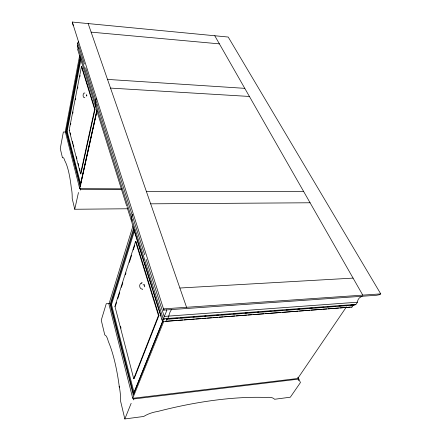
<?xml version="1.0" encoding="UTF-8"?>
<svg xmlns="http://www.w3.org/2000/svg" width="441" height="441" viewBox="0 0 441 441"><rect width="100%" height="100%" fill="white"/><g stroke="black" fill="none" stroke-linecap="round" stroke-linejoin="round"><path stroke-width="0.66" d="M78.498 41.531C77.384 43.416 76.723 46.018 78.239 47.882M80.378 188.765L80.245 190.154M298.237 379.944L298.689 379.1L297.851 377.22M166.737 309.747L166.323 311.533A14.173 1.973 -58.6 0 1 165.237 314.213L163.087 319.411L165.061 319.08M86.43 95.058C86.811 93.646 87.026 97.114 86.469 95.84M167.001 319.256L353.985 305.161C356.422 305.062 357.458 302.328 357.872 300.282A12.839 9.178 24 0 1 359.487 297.868L362.171 296.126M121.484 188.858L79.733 188.765L65.285 131.644L79.617 55.638M80.185 186.273L66.073 131.407L80.218 56.795M96.86 110.928L80.35 185.38L66.563 131.324L80.549 57.765M80.824 184.713L67.164 131.346L80.94 59.166M69.193 130.156L81.453 66.641L81.806 66.668L95.024 109.318L80.885 173.859L80.538 173.853L69.193 130.156L69.518 130.167M70.566 124.764L70.825 123.414M72.787 113.282L73.046 111.931M75.4 99.771L75.665 98.42M77.622 88.283L77.886 86.932M79.843 76.8L80.108 75.45M80.538 173.853L94.655 109.296L81.453 66.641M127.686 208.764L74.755 209.26L78.47 192.48M144.031 285.095C144.516 283.932 145.183 287.229 144.339 286.821M80.036 186.306L96.777 110.757M79.733 188.765L96.981 111.027M133.546 398.206L133.739 398.967L133.342 399.888M72.269 22.05L163.49 308.882L163.462 310.122L376.636 295.255L379.414 294.715L380.737 293.882L228.212 37.044L72.269 22.05L73.267 25.639M132.962 225.913L108.921 304.158L132.735 398.306L297.725 378.51L346.444 306.875M133.298 394.987L110.085 304.499L133.601 228.471M162.641 321.268L133.507 393.796L110.763 304.615L134.014 229.689M134.152 393.036L111.507 304.566L134.422 230.99M114.936 306.352L135.547 241.475L135.993 241.464L158.936 315.48L134.163 378.67L133.722 378.714L114.936 306.352L115.344 306.324M115.553 305.668L116.595 302.394M117.846 298.463L119.72 292.565M121.391 287.323L122.852 282.736M125.354 274.875L125.977 272.913M129.318 262.428L131.611 255.223M133.281 249.981L134.742 245.394M133.722 378.714L158.457 315.519L135.547 241.475M133.11 395.053L162.674 321.489M132.735 398.306L163.754 321.434M298.188 377.524L300.431 382.556L290.327 397.203L274.578 399.27A15.876 6.654 -21.3 0 0 265.984 397.451A194.536 70.483 -17.8 0 0 157.608 411.492A17.083 7.514 -17.7 0 0 143.711 416.469L124.836 418.95L131.148 403.344M141.644 283.403L142.112 282.659C138.584 283.26 138.904 289.103 142.493 289.296L142.211 289.103M163.787 319.174L162.525 321.594L165.535 321.285A2.111 0.728 86.1 0 0 166.329 318.981M84.92 93.029C83.002 91.899 82.009 98.023 84.832 97.753M164.317 309.736L163.666 310.122M78.173 48.427L77.699 48.758A1.053 0.761 59.4 0 0 77.599 49.37L126.699 205.997M165.777 321.379L352.221 306.991A1.389 0.992 25.5 0 0 352.635 306.44L351.984 305.029L350.612 305.128M133.739 398.967L298.689 379.1M166.907 321.18L177.205 320.392M178.577 320.287L182.701 319.973M184.073 319.868L194.371 319.08M195.743 318.975L200.55 318.606M201.923 318.501L206.046 318.187M207.419 318.082L211.537 317.763M212.909 317.658L217.716 317.294M219.089 317.189L223.212 316.87M224.585 316.765L229.392 316.401M230.764 316.296L234.882 315.977M236.255 315.872L240.378 315.558M241.751 315.453L246.558 315.083M247.93 314.979L252.048 314.665M253.421 314.56L263.724 313.772M265.096 313.667L269.214 313.353M270.587 313.248L280.889 312.46M282.262 312.355L298.055 311.148M299.428 311.037L304.235 310.673M305.607 310.569L309.725 310.255M311.098 310.144L321.401 309.362M322.773 309.251L326.891 308.937M328.264 308.832L338.567 308.044M339.939 307.939L350.237 307.151M143.011 284.836L144.207 284.743M355.915 304.384L163.203 318.826L77.335 45.258M169.074 318.777L171.125 318.623M175.237 318.314L177.293 318.159M180.716 317.9L182.772 317.746M186.885 317.437L188.935 317.283M193.048 316.974L194.42 316.87M198.527 316.561L200.583 316.406M204.696 316.098L206.063 315.999M210.175 315.69L212.231 315.53M216.338 315.221L218.394 315.067M221.823 314.813L223.874 314.659M227.986 314.35L230.042 314.196M233.465 313.937L235.522 313.783M239.634 313.474L241.69 313.319M245.113 313.06L247.169 312.906M251.276 312.597L253.332 312.443M257.445 312.134L258.812 312.03M262.924 311.721L264.98 311.567M269.093 311.258L271.143 311.103M274.572 310.844L276.628 310.69M280.735 310.381L282.791 310.227M286.215 309.968L288.271 309.814M292.383 309.505L294.439 309.35M297.862 309.097L299.919 308.943M304.031 308.634L306.082 308.48M309.51 308.22L312.25 308.011M315.673 307.757L317.729 307.603M321.153 307.344L323.892 307.14M327.321 306.881L329.377 306.727M333.484 306.418L335.54 306.263M338.964 306.004L341.02 305.85M345.132 305.541L347.188 305.387M357.425 302.206L164.168 316.423L146.147 259.374M158.457 315.519L158.936 315.48M163.49 308.882L380.737 293.882M110.763 304.615L111.507 304.566M109.677 303.48L106.253 303.7L101.254 320.21L104.776 334.962A16.251 4.217 86.4 0 1 108.354 341.532A75.758 18.588 85.5 0 1 119.373 387.336A17.326 4.592 85.3 0 1 120.586 401.156L124.836 418.95M179.873 288.017L353.076 278.106M353.985 305.161L351.984 305.029M351.306 307.145L351.659 307.145M150.668 203.825L310.084 202.777M80.494 189.217L121.694 189.294M146.39 191.488L303.706 191.598M66.563 131.324L67.164 131.346M65.285 131.644L65.88 131.666M65.411 132.041L63.355 131.975L60.263 148.573L62.473 157.828A12.58 2.69 -89.8 0 1 64.689 160.502A55.401 11.664 89.5 0 1 71.299 187.905A13.065 2.911 89.8 0 1 72.197 198.538L74.755 209.26M94.655 109.296L95.024 109.318M110.531 88.095L249.413 96.458M107.516 79.408L244.783 88.343M91.122 32.138L219.398 43.868M214.767 35.749L362.783 295.123M298.298 380.241L298.43 380.566M88.15 23.577L186.554 307.289M77.765 42.948L84.396 63.951M85.642 67.886L144.698 254.788M127.113 207.309L129.781 215.853M129.974 216.47L131.126 220.164M131.898 222.633L133.463 227.644M133.656 228.267L143.909 261.094M144.323 262.406L152.729 289.324M153.137 290.641L161.136 316.241M161.957 318.871L162.575 320.839M133.254 227.788L162.525 321.594M70.207 132.818L70.725 134.803M72.445 141.423L72.963 143.408M73.305 144.731L73.823 146.715M76.409 156.649L76.921 158.633M78.129 163.264L78.647 165.254M79.507 168.561L80.025 170.546M120.52 326.235L121.038 328.225M119.125 386.2L119.373 387.336M131.705 222.01A1.841 1.213 -17.5 0 1 132.013 220.12M96.579 98.365A14.509 11.653 -13.6 0 1 95.802 100.046L95.284 102.433A3.837 3.043 -15.8 0 0 95.857 104.33M95.747 106.904A1.555 1.229 -15.5 0 1 96.381 104.804M171.747 309.395A20.071 7.122 85.6 0 0 168.815 316.081L167.839 318.479A5.215 1.803 86.2 0 1 166.466 319.091M132.691 214.205A17.271 11.593 -16.4 0 1 132.151 215.081L131.412 217.529A4.553 3.01 -17.7 0 0 132.146 219.563"/></g></svg>
